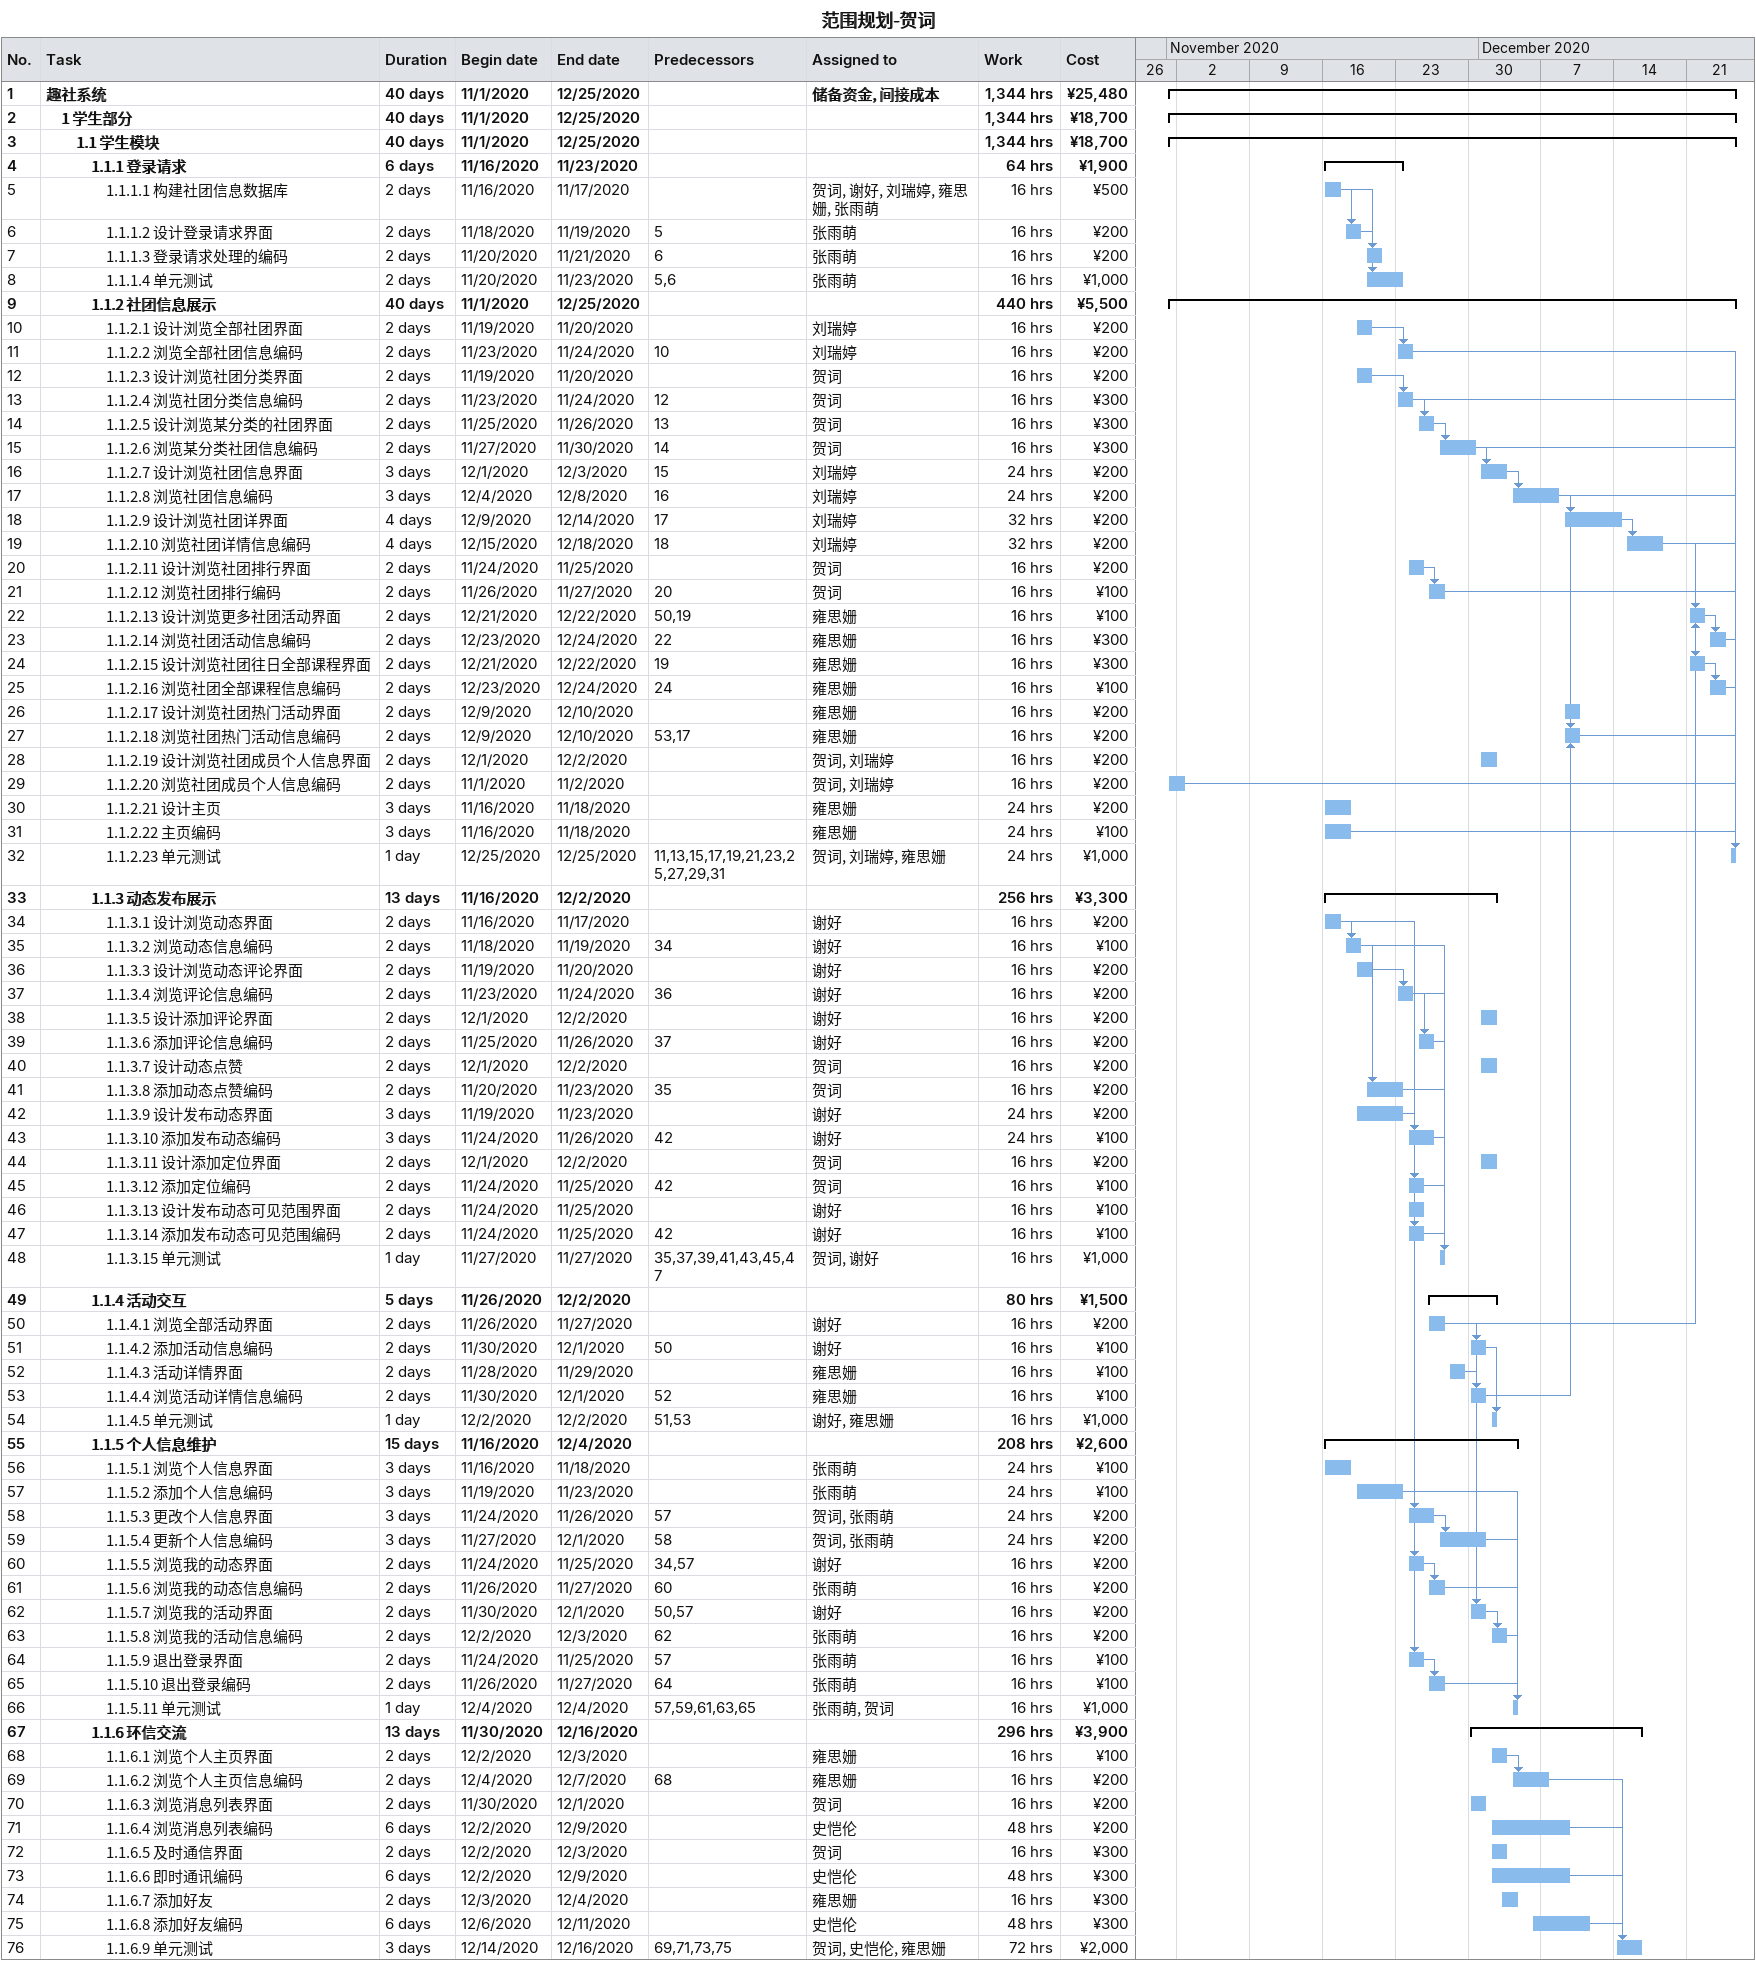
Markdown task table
范围规划-贺词

| ID | Level | Task | Duration | Start | Finish | Predecessors | Resources | Work (h) | Cost (¥) |
|---|---|---|---|---|---|---|---|---|---|
| 1 | 1 | **趣社系统** | 40d | 2020-11-01 | 2020-12-25 |  | 储备资金, 间接成本 | 1344 | 25480 |
| 2 | 2 | **1 学生部分** | 40d | 2020-11-01 | 2020-12-25 |  |  | 1344 | 18700 |
| 3 | 3 | **1.1 学生模块** | 40d | 2020-11-01 | 2020-12-25 |  |  | 1344 | 18700 |
| 4 | 4 | **1.1.1 登录请求** | 6d | 2020-11-16 | 2020-11-23 |  |  | 64 | 1900 |
| 5 | 5 | 1.1.1.1 构建社团信息数据库 | 2d | 2020-11-16 | 2020-11-17 |  | 贺词, 谢好, 刘瑞婷, 雍思姗, 张雨萌 | 16 | 500 |
| 6 | 5 | 1.1.1.2 设计登录请求界面 | 2d | 2020-11-18 | 2020-11-19 | 5 | 张雨萌 | 16 | 200 |
| 7 | 5 | 1.1.1.3 登录请求处理的编码 | 2d | 2020-11-20 | 2020-11-21 | 6 | 张雨萌 | 16 | 200 |
| 8 | 5 | 1.1.1.4 单元测试 | 2d | 2020-11-20 | 2020-11-23 | 5, 6 | 张雨萌 | 16 | 1000 |
| 9 | 4 | **1.1.2 社团信息展示** | 40d | 2020-11-01 | 2020-12-25 |  |  | 440 | 5500 |
| 10 | 5 | 1.1.2.1 设计浏览全部社团界面 | 2d | 2020-11-19 | 2020-11-20 |  | 刘瑞婷 | 16 | 200 |
| 11 | 5 | 1.1.2.2 浏览全部社团信息编码 | 2d | 2020-11-23 | 2020-11-24 | 10 | 刘瑞婷 | 16 | 200 |
| 12 | 5 | 1.1.2.3 设计浏览社团分类界面 | 2d | 2020-11-19 | 2020-11-20 |  | 贺词 | 16 | 200 |
| 13 | 5 | 1.1.2.4 浏览社团分类信息编码 | 2d | 2020-11-23 | 2020-11-24 | 12 | 贺词 | 16 | 300 |
| 14 | 5 | 1.1.2.5 设计浏览某分类的社团界面 | 2d | 2020-11-25 | 2020-11-26 | 13 | 贺词 | 16 | 300 |
| 15 | 5 | 1.1.2.6 浏览某分类社团信息编码 | 2d | 2020-11-27 | 2020-11-30 | 14 | 贺词 | 16 | 300 |
| 16 | 5 | 1.1.2.7 设计浏览社团信息界面 | 3d | 2020-12-01 | 2020-12-03 | 15 | 刘瑞婷 | 24 | 200 |
| 17 | 5 | 1.1.2.8 浏览社团信息编码 | 3d | 2020-12-04 | 2020-12-08 | 16 | 刘瑞婷 | 24 | 200 |
| 18 | 5 | 1.1.2.9 设计浏览社团详界面 | 4d | 2020-12-09 | 2020-12-14 | 17 | 刘瑞婷 | 32 | 200 |
| 19 | 5 | 1.1.2.10 浏览社团详情信息编码 | 4d | 2020-12-15 | 2020-12-18 | 18 | 刘瑞婷 | 32 | 200 |
| 20 | 5 | 1.1.2.11 设计浏览社团排行界面 | 2d | 2020-11-24 | 2020-11-25 |  | 贺词 | 16 | 200 |
| 21 | 5 | 1.1.2.12 浏览社团排行编码 | 2d | 2020-11-26 | 2020-11-27 | 20 | 贺词 | 16 | 100 |
| 22 | 5 | 1.1.2.13 设计浏览更多社团活动界面 | 2d | 2020-12-21 | 2020-12-22 | 50, 19 | 雍思姗 | 16 | 100 |
| 23 | 5 | 1.1.2.14 浏览社团活动信息编码 | 2d | 2020-12-23 | 2020-12-24 | 22 | 雍思姗 | 16 | 300 |
| 24 | 5 | 1.1.2.15 设计浏览社团往日全部课程界面 | 2d | 2020-12-21 | 2020-12-22 | 19 | 雍思姗 | 16 | 300 |
| 25 | 5 | 1.1.2.16 浏览社团全部课程信息编码 | 2d | 2020-12-23 | 2020-12-24 | 24 | 雍思姗 | 16 | 100 |
| 26 | 5 | 1.1.2.17 设计浏览社团热门活动界面 | 2d | 2020-12-09 | 2020-12-10 |  | 雍思姗 | 16 | 200 |
| 27 | 5 | 1.1.2.18 浏览社团热门活动信息编码 | 2d | 2020-12-09 | 2020-12-10 | 53, 17 | 雍思姗 | 16 | 200 |
| 28 | 5 | 1.1.2.19 设计浏览社团成员个人信息界面 | 2d | 2020-12-01 | 2020-12-02 |  | 贺词, 刘瑞婷 | 16 | 200 |
| 29 | 5 | 1.1.2.20 浏览社团成员个人信息编码 | 2d | 2020-11-01 | 2020-11-02 |  | 贺词, 刘瑞婷 | 16 | 200 |
| 30 | 5 | 1.1.2.21 设计主页 | 3d | 2020-11-16 | 2020-11-18 |  | 雍思姗 | 24 | 200 |
| 31 | 5 | 1.1.2.22 主页编码 | 3d | 2020-11-16 | 2020-11-18 |  | 雍思姗 | 24 | 100 |
| 32 | 5 | 1.1.2.23 单元测试 | 1d | 2020-12-25 | 2020-12-25 | 11, 13, 15, 17, 19, 21, 23, 25, 27, 29, 31 | 贺词, 刘瑞婷, 雍思姗 | 24 | 1000 |
| 33 | 4 | **1.1.3 动态发布展示** | 13d | 2020-11-16 | 2020-12-02 |  |  | 256 | 3300 |
| 34 | 5 | 1.1.3.1 设计浏览动态界面 | 2d | 2020-11-16 | 2020-11-17 |  | 谢好 | 16 | 200 |
| 35 | 5 | 1.1.3.2 浏览动态信息编码 | 2d | 2020-11-18 | 2020-11-19 | 34 | 谢好 | 16 | 100 |
| 36 | 5 | 1.1.3.3 设计浏览动态评论界面 | 2d | 2020-11-19 | 2020-11-20 |  | 谢好 | 16 | 200 |
| 37 | 5 | 1.1.3.4 浏览评论信息编码 | 2d | 2020-11-23 | 2020-11-24 | 36 | 谢好 | 16 | 200 |
| 38 | 5 | 1.1.3.5 设计添加评论界面 | 2d | 2020-12-01 | 2020-12-02 |  | 谢好 | 16 | 200 |
| 39 | 5 | 1.1.3.6 添加评论信息编码 | 2d | 2020-11-25 | 2020-11-26 | 37 | 谢好 | 16 | 200 |
| 40 | 5 | 1.1.3.7 设计动态点赞 | 2d | 2020-12-01 | 2020-12-02 |  | 贺词 | 16 | 200 |
| 41 | 5 | 1.1.3.8 添加动态点赞编码 | 2d | 2020-11-20 | 2020-11-23 | 35 | 贺词 | 16 | 200 |
| 42 | 5 | 1.1.3.9 设计发布动态界面 | 3d | 2020-11-19 | 2020-11-23 |  | 谢好 | 24 | 200 |
| 43 | 5 | 1.1.3.10 添加发布动态编码 | 3d | 2020-11-24 | 2020-11-26 | 42 | 谢好 | 24 | 100 |
| 44 | 5 | 1.1.3.11 设计添加定位界面 | 2d | 2020-12-01 | 2020-12-02 |  | 贺词 | 16 | 200 |
| 45 | 5 | 1.1.3.12 添加定位编码 | 2d | 2020-11-24 | 2020-11-25 | 42 | 贺词 | 16 | 100 |
| 46 | 5 | 1.1.3.13 设计发布动态可见范围界面 | 2d | 2020-11-24 | 2020-11-25 |  | 谢好 | 16 | 100 |
| 47 | 5 | 1.1.3.14 添加发布动态可见范围编码 | 2d | 2020-11-24 | 2020-11-25 | 42 | 谢好 | 16 | 100 |
| 48 | 5 | 1.1.3.15 单元测试 | 1d | 2020-11-27 | 2020-11-27 | 35, 37, 39, 41, 43, 45, 47 | 贺词, 谢好 | 16 | 1000 |
| 49 | 4 | **1.1.4 活动交互** | 5d | 2020-11-26 | 2020-12-02 |  |  | 80 | 1500 |
| 50 | 5 | 1.1.4.1 浏览全部活动界面 | 2d | 2020-11-26 | 2020-11-27 |  | 谢好 | 16 | 200 |
| 51 | 5 | 1.1.4.2 添加活动信息编码 | 2d | 2020-11-30 | 2020-12-01 | 50 | 谢好 | 16 | 100 |
| 52 | 5 | 1.1.4.3 活动详情界面 | 2d | 2020-11-28 | 2020-11-29 |  | 雍思姗 | 16 | 100 |
| 53 | 5 | 1.1.4.4 浏览活动详情信息编码 | 2d | 2020-11-30 | 2020-12-01 | 52 | 雍思姗 | 16 | 100 |
| 54 | 5 | 1.1.4.5 单元测试 | 1d | 2020-12-02 | 2020-12-02 | 51, 53 | 谢好, 雍思姗 | 16 | 1000 |
| 55 | 4 | **1.1.5 个人信息维护** | 15d | 2020-11-16 | 2020-12-04 |  |  | 208 | 2600 |
| 56 | 5 | 1.1.5.1 浏览个人信息界面 | 3d | 2020-11-16 | 2020-11-18 |  | 张雨萌 | 24 | 100 |
| 57 | 5 | 1.1.5.2 添加个人信息编码 | 3d | 2020-11-19 | 2020-11-23 |  | 张雨萌 | 24 | 100 |
| 58 | 5 | 1.1.5.3 更改个人信息界面 | 3d | 2020-11-24 | 2020-11-26 | 57 | 贺词, 张雨萌 | 24 | 200 |
| 59 | 5 | 1.1.5.4 更新个人信息编码 | 3d | 2020-11-27 | 2020-12-01 | 58 | 贺词, 张雨萌 | 24 | 200 |
| 60 | 5 | 1.1.5.5 浏览我的动态界面 | 2d | 2020-11-24 | 2020-11-25 | 34, 57 | 谢好 | 16 | 200 |
| 61 | 5 | 1.1.5.6 浏览我的动态信息编码 | 2d | 2020-11-26 | 2020-11-27 | 60 | 张雨萌 | 16 | 200 |
| 62 | 5 | 1.1.5.7 浏览我的活动界面 | 2d | 2020-11-30 | 2020-12-01 | 50, 57 | 谢好 | 16 | 200 |
| 63 | 5 | 1.1.5.8 浏览我的活动信息编码 | 2d | 2020-12-02 | 2020-12-03 | 62 | 张雨萌 | 16 | 200 |
| 64 | 5 | 1.1.5.9 退出登录界面 | 2d | 2020-11-24 | 2020-11-25 | 57 | 张雨萌 | 16 | 100 |
| 65 | 5 | 1.1.5.10 退出登录编码 | 2d | 2020-11-26 | 2020-11-27 | 64 | 张雨萌 | 16 | 100 |
| 66 | 5 | 1.1.5.11 单元测试 | 1d | 2020-12-04 | 2020-12-04 | 57, 59, 61, 63, 65 | 张雨萌, 贺词 | 16 | 1000 |
| 67 | 4 | **1.1.6 环信交流** | 13d | 2020-11-30 | 2020-12-16 |  |  | 296 | 3900 |
| 68 | 5 | 1.1.6.1 浏览个人主页界面 | 2d | 2020-12-02 | 2020-12-03 |  | 雍思姗 | 16 | 100 |
| 69 | 5 | 1.1.6.2 浏览个人主页信息编码 | 2d | 2020-12-04 | 2020-12-07 | 68 | 雍思姗 | 16 | 200 |
| 70 | 5 | 1.1.6.3 浏览消息列表界面 | 2d | 2020-11-30 | 2020-12-01 |  | 贺词 | 16 | 200 |
| 71 | 5 | 1.1.6.4 浏览消息列表编码 | 6d | 2020-12-02 | 2020-12-09 |  | 史恺伦 | 48 | 200 |
| 72 | 5 | 1.1.6.5 及时通信界面 | 2d | 2020-12-02 | 2020-12-03 |  | 贺词 | 16 | 300 |
| 73 | 5 | 1.1.6.6 即时通讯编码 | 6d | 2020-12-02 | 2020-12-09 |  | 史恺伦 | 48 | 300 |
| 74 | 5 | 1.1.6.7 添加好友 | 2d | 2020-12-03 | 2020-12-04 |  | 雍思姗 | 16 | 300 |
| 75 | 5 | 1.1.6.8 添加好友编码 | 6d | 2020-12-06 | 2020-12-11 |  | 史恺伦 | 48 | 300 |
| 76 | 5 | 1.1.6.9 单元测试 | 3d | 2020-12-14 | 2020-12-16 | 69, 71, 73, 75 | 贺词, 史恺伦, 雍思姗 | 72 | 2000 |
